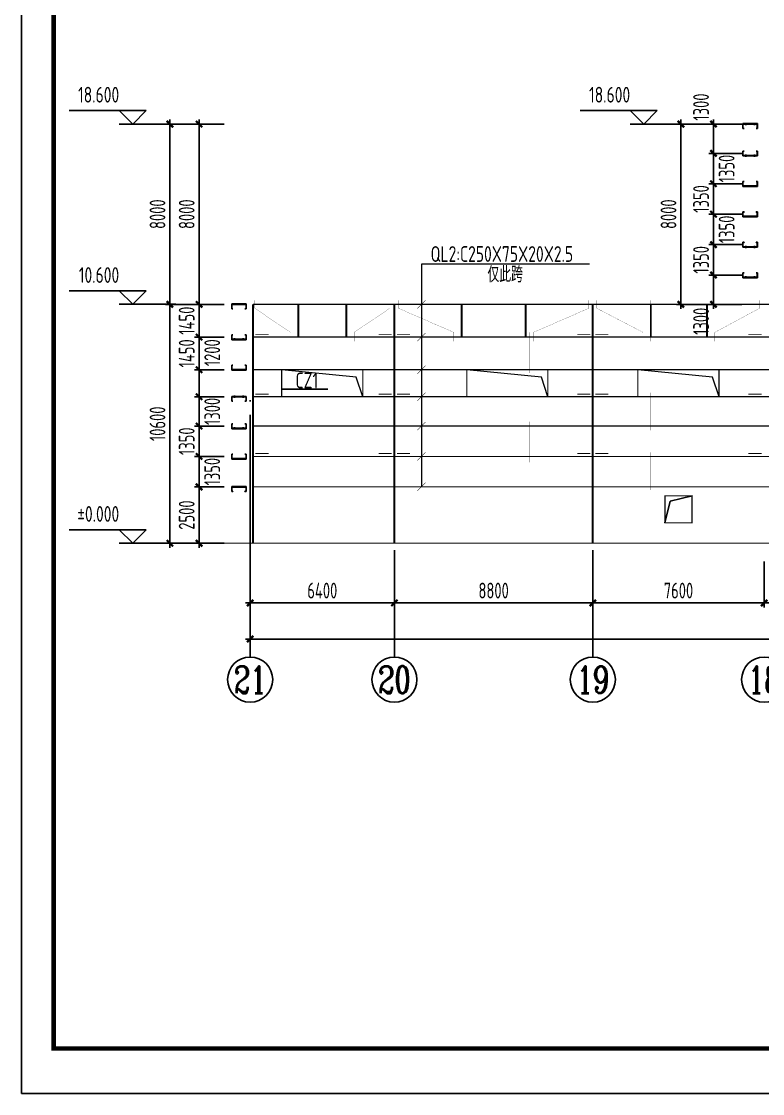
# Model space of a CAD drawing. Extents: x -3102990 to -851544, y -5293060 to -2540151.
# Drawn here: x -1678432 to -1661994, y -2672902 to -2649117 of the extents above; entities that cross this region are included whole.
import ezdxf
from ezdxf.enums import TextEntityAlignment as Align

# ---------------------------------------------------------------- set-up
doc = ezdxf.new("R2010")
doc.units = 0
doc.header["$LTSCALE"] = 1000
doc.header["$PDMODE"] = 1
doc.linetypes.add('DASH', pattern=[0.35, 0.25, -0.1])
doc.linetypes.add('DOTE', pattern=[2.42, 2, -0.2, 0.02, -0.2])
doc.layers.get('0').update_dxf_attribs({"linetype": 'CONTINUOUS'})
doc.layers.get('Defpoints').update_dxf_attribs({"linetype": 'CONTINUOUS'})
for name, color, linetype in [('AXIS', 253, 'DOTE'), ('COLU', 7, 'CONTINUOUS'), ('DIM', 3, 'CONTINUOUS'), ('NUM', 7, 'CONTINUOUS'), ('PUB_TITLE', 4, 'CONTINUOUS'), ('REIN', 1, 'CONTINUOUS'), ('TEXT', 7, 'CONTINUOUS'), ('THIN', 7, 'CONTINUOUS'), ('檩托', 151, 'CONTINUOUS')]:
    doc.layers.add(name, color=color, linetype=linetype)
doc.layers.add('yichutu', color=7, linetype='CONTINUOUS', true_color=0xffffff, plot=False)
doc.styles.add('TSSD_Axis', font='Complex.shx', dxfattribs={"width": 0.7, "bigfont": 'hztxt.shx'})
doc.styles.add('TSSD_Dimension', font='tssdeng.shx', dxfattribs={"width": 0.7, "bigfont": 'Hztxt.shx'})
doc.styles.add('TSSD_Label', font='tssdeng.shx', dxfattribs={"width": 0.75, "bigfont": 'hztxt.shx'})
doc.styles.add('TSSD_Rein', font='Tssdeng.shx', dxfattribs={"width": 0.75, "bigfont": 'hztxt.shx'})
doc.dimstyles.new('TSSD_200_100', dxfattribs={"dimtxt": 350, "dimasz": 100, "dimexe": 100, "dimexo": 250, "dimgap": 100, "dimtad": 1, "dimdec": 0, "dimlfac": 2, "dimzin": 0, "dimdsep": 46, "dimtxsty": 'TSSD_Dimension', "dimblk": 'ARCHTICK', "dimcen": 0, "dimdle": 100, "dimclrt": 7, "dimadec": 0, "dimazin": 0, "dimtfac": 1, "dimtdec": 0, "dimtix": 1, "dimtmove": 2, "dimatfit": 3, "dimfxl": 1, "dimtolj": 1, "dimtzin": 0, "dimarcsym": 0})

# ---------------------------------------------------------------- blocks, each defined once
blk = doc.blocks.new('ts_axno')
at = {"color": 0, "linetype": 'ByBlock', "lineweight": -2}
blk.add_circle((0, 0), 0.5, dxfattribs=at)
at = {"color": 0, "linetype": 'ByBlock', "lineweight": -2, "style": 'TSSD_Axis', "width": 0.7}
blk.add_attdef('A', text='', height=0.6, dxfattribs=at).set_placement((0, 0), align=Align.MIDDLE_CENTER)
blk = doc.blocks.new('_ArchTick')
at = {"color": 0, "const_width": 0.5}
blk.add_lwpolyline([(-0.71, -0.71), (0.71, 0.71)], dxfattribs=at)
blk = doc.blocks.new('*D2332')
at = {"layer": 'Defpoints', "color": 0, "ltscale": 1.5}
for p in [(-1673359, -2660846), (-1670159, -2660846), (-1670159, -2662018)]:
    blk.add_point(p, dxfattribs=at)
at = {"layer": 'DIM', "color": 0, "lineweight": -2, "ltscale": 1.5}
for p, q in [((-1673359, -2661096), (-1673359, -2662118)), ((-1670159, -2661096), (-1670159, -2662118)), ((-1673459, -2662018), (-1670059, -2662018))]:
    blk.add_line(p, q, dxfattribs=at)
at = {"layer": 'DIM', "color": 0, "lineweight": -2, "ltscale": 1.5, "xscale": 100, "yscale": 100, "zscale": 100, "rotation": 180}
blk.add_blockref('_ArchTick', (-1673359, -2662018), dxfattribs=at)
at = {"layer": 'DIM', "color": 0, "lineweight": -2, "ltscale": 1.5, "xscale": 100, "yscale": 100, "zscale": 100}
blk.add_blockref('_ArchTick', (-1670159, -2662018), dxfattribs=at)
at = {"layer": 'DIM', "color": 7, "ltscale": 1.5, "insert": (-1671759, -2661743), "char_height": 350, "attachment_point": 5, "style": 'TSSD_Dimension'}
blk.add_mtext('\\A1;6400', dxfattribs=at)
blk = doc.blocks.new('*D2333')
at = {"layer": 'Defpoints', "color": 0, "ltscale": 1.5}
for p in [(-1670159, -2660846), (-1665759, -2660846), (-1665759, -2662018)]:
    blk.add_point(p, dxfattribs=at)
at = {"layer": 'DIM', "color": 0, "lineweight": -2, "ltscale": 1.5}
for p, q in [((-1670159, -2661096), (-1670159, -2662118)), ((-1665759, -2661096), (-1665759, -2662118)), ((-1670259, -2662018), (-1665659, -2662018))]:
    blk.add_line(p, q, dxfattribs=at)
at = {"layer": 'DIM', "color": 0, "lineweight": -2, "ltscale": 1.5, "xscale": 100, "yscale": 100, "zscale": 100, "rotation": 180}
blk.add_blockref('_ArchTick', (-1670159, -2662018), dxfattribs=at)
at = {"layer": 'DIM', "color": 0, "lineweight": -2, "ltscale": 1.5, "xscale": 100, "yscale": 100, "zscale": 100}
blk.add_blockref('_ArchTick', (-1665759, -2662018), dxfattribs=at)
at = {"layer": 'DIM', "color": 7, "ltscale": 1.5, "insert": (-1667959, -2661743), "char_height": 350, "attachment_point": 5, "style": 'TSSD_Dimension'}
blk.add_mtext('\\A1;8800', dxfattribs=at)
blk = doc.blocks.new('*D2334')
at = {"layer": 'Defpoints', "color": 0, "ltscale": 1.5}
for p in [(-1665759, -2660846), (-1661959, -2660846), (-1661959, -2662018)]:
    blk.add_point(p, dxfattribs=at)
at = {"layer": 'DIM', "color": 0, "lineweight": -2, "ltscale": 1.5}
for p, q in [((-1665759, -2661096), (-1665759, -2662118)), ((-1661959, -2661096), (-1661959, -2662118)), ((-1665859, -2662018), (-1661859, -2662018))]:
    blk.add_line(p, q, dxfattribs=at)
at = {"layer": 'DIM', "color": 0, "lineweight": -2, "ltscale": 1.5, "xscale": 100, "yscale": 100, "zscale": 100, "rotation": 180}
blk.add_blockref('_ArchTick', (-1665759, -2662018), dxfattribs=at)
at = {"layer": 'DIM', "color": 0, "lineweight": -2, "ltscale": 1.5, "xscale": 100, "yscale": 100, "zscale": 100}
blk.add_blockref('_ArchTick', (-1661959, -2662018), dxfattribs=at)
at = {"layer": 'DIM', "color": 7, "ltscale": 1.5, "insert": (-1663859, -2661743), "char_height": 350, "attachment_point": 5, "style": 'TSSD_Dimension'}
blk.add_mtext('\\A1;7600', dxfattribs=at)
blk = doc.blocks.new('*D2335')
at = {"layer": 'Defpoints', "color": 0, "ltscale": 1.5}
for p in [(-1661959, -2660846), (-1658159, -2660846), (-1658159, -2662018)]:
    blk.add_point(p, dxfattribs=at)
at = {"layer": 'DIM', "color": 0, "lineweight": -2, "ltscale": 1.5}
for p, q in [((-1661959, -2661096), (-1661959, -2662118)), ((-1658159, -2661096), (-1658159, -2662118)), ((-1662059, -2662018), (-1658059, -2662018))]:
    blk.add_line(p, q, dxfattribs=at)
at = {"layer": 'DIM', "color": 0, "lineweight": -2, "ltscale": 1.5, "xscale": 100, "yscale": 100, "zscale": 100, "rotation": 180}
blk.add_blockref('_ArchTick', (-1661959, -2662018), dxfattribs=at)
at = {"layer": 'DIM', "color": 0, "lineweight": -2, "ltscale": 1.5, "xscale": 100, "yscale": 100, "zscale": 100}
blk.add_blockref('_ArchTick', (-1658159, -2662018), dxfattribs=at)
at = {"layer": 'DIM', "color": 7, "ltscale": 1.5, "insert": (-1660059, -2661743), "char_height": 350, "attachment_point": 5, "style": 'TSSD_Dimension'}
blk.add_mtext('\\A1;7600', dxfattribs=at)
blk = doc.blocks.new('*D2352')
at = {"layer": 'Defpoints', "color": 0, "ltscale": 1.5}
for p in [(-1673359, -2660846), (-1597359, -2660846), (-1673359, -2662818)]:
    blk.add_point(p, dxfattribs=at)
at = {"layer": 'DIM', "color": 0, "lineweight": -2, "ltscale": 1.5}
for p, q in [((-1673359, -2661096), (-1673359, -2662918)), ((-1597359, -2661096), (-1597359, -2662918)), ((-1597259, -2662818), (-1673459, -2662818))]:
    blk.add_line(p, q, dxfattribs=at)
at = {"layer": 'DIM', "color": 0, "lineweight": -2, "ltscale": 1.5, "xscale": 100, "yscale": 100, "zscale": 100, "rotation": 180}
blk.add_blockref('_ArchTick', (-1673359, -2662818), dxfattribs=at)
at = {"layer": 'DIM', "color": 0, "lineweight": -2, "ltscale": 1.5, "xscale": 100, "yscale": 100, "zscale": 100}
blk.add_blockref('_ArchTick', (-1597359, -2662818), dxfattribs=at)
at = {"layer": 'DIM', "color": 7, "ltscale": 1.5, "insert": (-1635359, -2662543), "char_height": 350, "attachment_point": 5, "style": 'TSSD_Dimension'}
blk.add_mtext('\\A1;152000', dxfattribs=at)
blk = doc.blocks.new('*D2354')
at = {"layer": 'Defpoints', "color": 0, "ltscale": 1.5}
for p in [(-1674492, -2659443), (-1673683, -2659443), (-1673683, -2660693)]:
    blk.add_point(p, dxfattribs=at)
at = {"layer": 'DIM', "color": 0, "lineweight": -2, "ltscale": 1.5}
for p, q in [((-1673933, -2659443), (-1674592, -2659443)), ((-1674492, -2660793), (-1674492, -2659343)), ((-1673933, -2660693), (-1674592, -2660693))]:
    blk.add_line(p, q, dxfattribs=at)
at = {"layer": 'DIM', "color": 0, "lineweight": -2, "ltscale": 1.5, "xscale": 100, "yscale": 100, "zscale": 100}
for p, rotation in [((-1674492, -2659443), 90), ((-1674492, -2660693), 270)]:
    blk.add_blockref('_ArchTick', p, dxfattribs=dict(at, rotation=rotation))
at = {"layer": 'DIM', "color": 7, "ltscale": 1.5, "insert": (-1674767, -2660068), "char_height": 350, "attachment_point": 5, "rotation": 90, "style": 'TSSD_Dimension'}
blk.add_mtext('\\A1;2500', dxfattribs=at)
blk = doc.blocks.new('*D2355')
at = {"layer": 'Defpoints', "color": 0, "ltscale": 1.5}
for p in [(-1674492, -2658768), (-1673683, -2658768), (-1673683, -2659443)]:
    blk.add_point(p, dxfattribs=at)
at = {"layer": 'DIM', "color": 0, "lineweight": -2, "ltscale": 1.5}
for p, q in [((-1674492, -2659543), (-1674492, -2658668)), ((-1673933, -2658768), (-1674592, -2658768)), ((-1673933, -2659443), (-1674592, -2659443))]:
    blk.add_line(p, q, dxfattribs=at)
at = {"layer": 'DIM', "color": 0, "lineweight": -2, "ltscale": 1.5, "xscale": 100, "yscale": 100, "zscale": 100}
for p, rotation in [((-1674492, -2658768), 90), ((-1674492, -2659443), 270)]:
    blk.add_blockref('_ArchTick', p, dxfattribs=dict(at, rotation=rotation))
at = {"layer": 'DIM', "color": 7, "ltscale": 1.5, "insert": (-1674200, -2659105), "char_height": 350, "attachment_point": 5, "rotation": 90, "style": 'TSSD_Dimension'}
blk.add_mtext('\\A1;1350', dxfattribs=at)
blk = doc.blocks.new('*D2356')
at = {"layer": 'Defpoints', "color": 0, "ltscale": 1.5}
for p in [(-1674492, -2658093), (-1673683, -2658093), (-1673683, -2658768)]:
    blk.add_point(p, dxfattribs=at)
at = {"layer": 'DIM', "color": 0, "lineweight": -2, "ltscale": 1.5}
for p, q in [((-1674492, -2658093), (-1674492, -2657993)), ((-1673933, -2658093), (-1674592, -2658093)), ((-1674492, -2658768), (-1674492, -2658093)), ((-1673933, -2658768), (-1674592, -2658768)), ((-1674492, -2658768), (-1674492, -2658868))]:
    blk.add_line(p, q, dxfattribs=at)
at = {"layer": 'DIM', "color": 0, "lineweight": -2, "ltscale": 1.5, "xscale": 100, "yscale": 100, "zscale": 100}
for p, rotation in [((-1674492, -2658093), 270), ((-1674492, -2658768), 90)]:
    blk.add_blockref('_ArchTick', p, dxfattribs=dict(at, rotation=rotation))
at = {"layer": 'DIM', "color": 7, "ltscale": 1.5, "insert": (-1674767, -2658430), "char_height": 350, "attachment_point": 5, "rotation": 90, "style": 'TSSD_Dimension'}
blk.add_mtext('\\A1;1350', dxfattribs=at)
blk = doc.blocks.new('*D2357')
at = {"layer": 'Defpoints', "color": 0, "ltscale": 1.5}
for p in [(-1674492, -2657443), (-1673683, -2657443), (-1673683, -2658093)]:
    blk.add_point(p, dxfattribs=at)
at = {"layer": 'DIM', "color": 0, "lineweight": -2, "ltscale": 1.5}
for p, q in [((-1673933, -2657443), (-1674592, -2657443)), ((-1674492, -2658193), (-1674492, -2657343)), ((-1673933, -2658093), (-1674592, -2658093))]:
    blk.add_line(p, q, dxfattribs=at)
at = {"layer": 'DIM', "color": 0, "lineweight": -2, "ltscale": 1.5, "xscale": 100, "yscale": 100, "zscale": 100}
for p, rotation in [((-1674492, -2657443), 90), ((-1674492, -2658093), 270)]:
    blk.add_blockref('_ArchTick', p, dxfattribs=dict(at, rotation=rotation))
at = {"layer": 'DIM', "color": 7, "ltscale": 1.5, "insert": (-1674200, -2657768), "char_height": 350, "attachment_point": 5, "rotation": 90, "style": 'TSSD_Dimension'}
blk.add_mtext('\\A1;1300', dxfattribs=at)
blk = doc.blocks.new('*D2358')
at = {"layer": 'Defpoints', "color": 0, "ltscale": 1.5}
for p in [(-1674492, -2656843), (-1673683, -2656843), (-1673683, -2657443)]:
    blk.add_point(p, dxfattribs=at)
at = {"layer": 'DIM', "color": 0, "lineweight": -2, "ltscale": 1.5}
for p, q in [((-1673933, -2656843), (-1674592, -2656843)), ((-1674492, -2657543), (-1674492, -2656743)), ((-1673933, -2657443), (-1674592, -2657443))]:
    blk.add_line(p, q, dxfattribs=at)
at = {"layer": 'DIM', "color": 0, "lineweight": -2, "ltscale": 1.5, "xscale": 100, "yscale": 100, "zscale": 100}
for p, rotation in [((-1674492, -2656843), 90), ((-1674492, -2657443), 270)]:
    blk.add_blockref('_ArchTick', p, dxfattribs=dict(at, rotation=rotation))
at = {"layer": 'DIM', "color": 7, "ltscale": 1.5, "insert": (-1674200, -2656466), "char_height": 350, "attachment_point": 5, "rotation": 90, "style": 'TSSD_Dimension'}
blk.add_mtext('\\A1;1200', dxfattribs=at)
blk = doc.blocks.new('*D2359')
at = {"layer": 'Defpoints', "color": 0, "ltscale": 1.5}
for p in [(-1674492, -2656118), (-1673683, -2656118), (-1673683, -2656843)]:
    blk.add_point(p, dxfattribs=at)
at = {"layer": 'DIM', "color": 0, "lineweight": -2, "ltscale": 1.5}
for p, q in [((-1673933, -2656118), (-1674592, -2656118)), ((-1674492, -2656118), (-1674492, -2656018)), ((-1674492, -2656843), (-1674492, -2656118)), ((-1673933, -2656843), (-1674592, -2656843)), ((-1674492, -2656843), (-1674492, -2656943))]:
    blk.add_line(p, q, dxfattribs=at)
at = {"layer": 'DIM', "color": 0, "lineweight": -2, "ltscale": 1.5, "xscale": 100, "yscale": 100, "zscale": 100}
for p, rotation in [((-1674492, -2656118), 270), ((-1674492, -2656843), 90)]:
    blk.add_blockref('_ArchTick', p, dxfattribs=dict(at, rotation=rotation))
at = {"layer": 'DIM', "color": 7, "ltscale": 1.5, "insert": (-1674767, -2656480), "char_height": 350, "attachment_point": 5, "rotation": 90, "style": 'TSSD_Dimension'}
blk.add_mtext('\\A1;1450', dxfattribs=at)
blk = doc.blocks.new('*D2360')
at = {"layer": 'Defpoints', "color": 0, "ltscale": 1.5}
for p in [(-1674492, -2655393), (-1673683, -2655393), (-1673683, -2656118)]:
    blk.add_point(p, dxfattribs=at)
at = {"layer": 'DIM', "color": 0, "lineweight": -2, "ltscale": 1.5}
for p, q in [((-1673933, -2655393), (-1674592, -2655393)), ((-1674492, -2655393), (-1674492, -2655293)), ((-1674492, -2656118), (-1674492, -2655393)), ((-1673933, -2656118), (-1674592, -2656118)), ((-1674492, -2656118), (-1674492, -2656218))]:
    blk.add_line(p, q, dxfattribs=at)
at = {"layer": 'DIM', "color": 0, "lineweight": -2, "ltscale": 1.5, "xscale": 100, "yscale": 100, "zscale": 100}
for p, rotation in [((-1674492, -2655393), 270), ((-1674492, -2656118), 90)]:
    blk.add_blockref('_ArchTick', p, dxfattribs=dict(at, rotation=rotation))
at = {"layer": 'DIM', "color": 7, "ltscale": 1.5, "insert": (-1674767, -2655755), "char_height": 350, "attachment_point": 5, "rotation": 90, "style": 'TSSD_Dimension'}
blk.add_mtext('\\A1;1450', dxfattribs=at)
blk = doc.blocks.new('*D2361')
at = {"layer": 'Defpoints', "color": 0, "ltscale": 1.5}
for p in [(-1675139, -2655393), (-1673683, -2655393), (-1673683, -2660693)]:
    blk.add_point(p, dxfattribs=at)
at = {"layer": 'DIM', "color": 0, "lineweight": -2, "ltscale": 1.5}
for p, q in [((-1673933, -2655393), (-1675239, -2655393)), ((-1675139, -2660793), (-1675139, -2655293)), ((-1673933, -2660693), (-1675239, -2660693))]:
    blk.add_line(p, q, dxfattribs=at)
at = {"layer": 'DIM', "color": 0, "lineweight": -2, "ltscale": 1.5, "xscale": 100, "yscale": 100, "zscale": 100}
for p, rotation in [((-1675139, -2655393), 90), ((-1675139, -2660693), 270)]:
    blk.add_blockref('_ArchTick', p, dxfattribs=dict(at, rotation=rotation))
at = {"layer": 'DIM', "color": 7, "ltscale": 1.5, "insert": (-1675414, -2658043), "char_height": 350, "attachment_point": 5, "rotation": 90, "style": 'TSSD_Dimension'}
blk.add_mtext('\\A1;10600', dxfattribs=at)
blk = doc.blocks.new('*D2369')
at = {"layer": 'Defpoints', "color": 0, "ltscale": 1.5}
for p in [(-1663083, -2654743), (-1662200, -2654743), (-1662200, -2655393)]:
    blk.add_point(p, dxfattribs=at)
at = {"layer": 'DIM', "color": 0, "lineweight": -2, "ltscale": 1.5}
for p, q in [((-1663083, -2655493), (-1663083, -2654643)), ((-1662450, -2654743), (-1663183, -2654743)), ((-1662450, -2655393), (-1663183, -2655393))]:
    blk.add_line(p, q, dxfattribs=at)
at = {"layer": 'DIM', "color": 0, "lineweight": -2, "ltscale": 1.5, "xscale": 100, "yscale": 100, "zscale": 100}
for p, rotation in [((-1663083, -2654743), 90), ((-1663083, -2655393), 270)]:
    blk.add_blockref('_ArchTick', p, dxfattribs=dict(at, rotation=rotation))
at = {"layer": 'DIM', "color": 7, "ltscale": 1.5, "insert": (-1663358, -2655769), "char_height": 350, "attachment_point": 5, "rotation": 90, "style": 'TSSD_Dimension'}
blk.add_mtext('\\A1;1300', dxfattribs=at)
blk = doc.blocks.new('*D2370')
at = {"layer": 'Defpoints', "color": 0, "ltscale": 1.5}
for p in [(-1663083, -2654068), (-1662200, -2654068), (-1662200, -2654743)]:
    blk.add_point(p, dxfattribs=at)
at = {"layer": 'DIM', "color": 0, "lineweight": -2, "ltscale": 1.5}
for p, q in [((-1663083, -2654068), (-1663083, -2653968)), ((-1662450, -2654068), (-1663183, -2654068)), ((-1663083, -2654743), (-1663083, -2654068)), ((-1662450, -2654743), (-1663183, -2654743)), ((-1663083, -2654743), (-1663083, -2654843))]:
    blk.add_line(p, q, dxfattribs=at)
at = {"layer": 'DIM', "color": 0, "lineweight": -2, "ltscale": 1.5, "xscale": 100, "yscale": 100, "zscale": 100}
for p, rotation in [((-1663083, -2654068), 270), ((-1663083, -2654743), 90)]:
    blk.add_blockref('_ArchTick', p, dxfattribs=dict(at, rotation=rotation))
at = {"layer": 'DIM', "color": 7, "ltscale": 1.5, "insert": (-1663358, -2654405), "char_height": 350, "attachment_point": 5, "rotation": 90, "style": 'TSSD_Dimension'}
blk.add_mtext('\\A1;1350', dxfattribs=at)
blk = doc.blocks.new('*D2371')
at = {"layer": 'Defpoints', "color": 0, "ltscale": 1.5}
for p in [(-1663083, -2653393), (-1662200, -2653393), (-1662200, -2654068)]:
    blk.add_point(p, dxfattribs=at)
at = {"layer": 'DIM', "color": 0, "lineweight": -2, "ltscale": 1.5}
for p, q in [((-1663083, -2654168), (-1663083, -2653293)), ((-1662450, -2653393), (-1663183, -2653393)), ((-1662450, -2654068), (-1663183, -2654068))]:
    blk.add_line(p, q, dxfattribs=at)
at = {"layer": 'DIM', "color": 0, "lineweight": -2, "ltscale": 1.5, "xscale": 100, "yscale": 100, "zscale": 100}
for p, rotation in [((-1663083, -2653393), 90), ((-1663083, -2654068), 270)]:
    blk.add_blockref('_ArchTick', p, dxfattribs=dict(at, rotation=rotation))
at = {"layer": 'DIM', "color": 7, "ltscale": 1.5, "insert": (-1662791, -2653730), "char_height": 350, "attachment_point": 5, "rotation": 90, "style": 'TSSD_Dimension'}
blk.add_mtext('\\A1;1350', dxfattribs=at)
blk = doc.blocks.new('*D2372')
at = {"layer": 'Defpoints', "color": 0, "ltscale": 1.5}
for p in [(-1663083, -2652718), (-1662200, -2652718), (-1662200, -2653393)]:
    blk.add_point(p, dxfattribs=at)
at = {"layer": 'DIM', "color": 0, "lineweight": -2, "ltscale": 1.5}
for p, q in [((-1662450, -2652718), (-1663183, -2652718)), ((-1663083, -2652718), (-1663083, -2652618)), ((-1663083, -2653393), (-1663083, -2652718)), ((-1662450, -2653393), (-1663183, -2653393)), ((-1663083, -2653393), (-1663083, -2653493))]:
    blk.add_line(p, q, dxfattribs=at)
at = {"layer": 'DIM', "color": 0, "lineweight": -2, "ltscale": 1.5, "xscale": 100, "yscale": 100, "zscale": 100}
for p, rotation in [((-1663083, -2652718), 270), ((-1663083, -2653393), 90)]:
    blk.add_blockref('_ArchTick', p, dxfattribs=dict(at, rotation=rotation))
at = {"layer": 'DIM', "color": 7, "ltscale": 1.5, "insert": (-1663358, -2653055), "char_height": 350, "attachment_point": 5, "rotation": 90, "style": 'TSSD_Dimension'}
blk.add_mtext('\\A1;1350', dxfattribs=at)
blk = doc.blocks.new('*D2373')
at = {"layer": 'Defpoints', "color": 0, "ltscale": 1.5}
for p in [(-1663083, -2652043), (-1662200, -2652043), (-1662200, -2652718)]:
    blk.add_point(p, dxfattribs=at)
at = {"layer": 'DIM', "color": 0, "lineweight": -2, "ltscale": 1.5}
for p, q in [((-1662450, -2652043), (-1663183, -2652043)), ((-1663083, -2652818), (-1663083, -2651943)), ((-1662450, -2652718), (-1663183, -2652718))]:
    blk.add_line(p, q, dxfattribs=at)
at = {"layer": 'DIM', "color": 0, "lineweight": -2, "ltscale": 1.5, "xscale": 100, "yscale": 100, "zscale": 100}
for p, rotation in [((-1663083, -2652043), 90), ((-1663083, -2652718), 270)]:
    blk.add_blockref('_ArchTick', p, dxfattribs=dict(at, rotation=rotation))
at = {"layer": 'DIM', "color": 7, "ltscale": 1.5, "insert": (-1662791, -2652380), "char_height": 350, "attachment_point": 5, "rotation": 90, "style": 'TSSD_Dimension'}
blk.add_mtext('\\A1;1350', dxfattribs=at)
blk = doc.blocks.new('*D2374')
at = {"layer": 'Defpoints', "color": 0, "ltscale": 1.5}
for p in [(-1663083, -2651393), (-1662200, -2651393), (-1662200, -2652043)]:
    blk.add_point(p, dxfattribs=at)
at = {"layer": 'DIM', "color": 0, "lineweight": -2, "ltscale": 1.5}
for p, q in [((-1662450, -2651393), (-1663183, -2651393)), ((-1663083, -2652143), (-1663083, -2651293)), ((-1662450, -2652043), (-1663183, -2652043))]:
    blk.add_line(p, q, dxfattribs=at)
at = {"layer": 'DIM', "color": 0, "lineweight": -2, "ltscale": 1.5, "xscale": 100, "yscale": 100, "zscale": 100}
for p, rotation in [((-1663083, -2651393), 90), ((-1663083, -2652043), 270)]:
    blk.add_blockref('_ArchTick', p, dxfattribs=dict(at, rotation=rotation))
at = {"layer": 'DIM', "color": 7, "ltscale": 1.5, "insert": (-1663358, -2651016), "char_height": 350, "attachment_point": 5, "rotation": 90, "style": 'TSSD_Dimension'}
blk.add_mtext('\\A1;1300', dxfattribs=at)
blk = doc.blocks.new('*D2375')
at = {"layer": 'Defpoints', "color": 0, "ltscale": 1.5}
for p in [(-1662200, -2651393), (-1663805, -2655393), (-1662200, -2655393)]:
    blk.add_point(p, dxfattribs=at)
at = {"layer": 'DIM', "color": 0, "lineweight": -2, "ltscale": 1.5}
for p, q in [((-1662450, -2651393), (-1663905, -2651393)), ((-1663805, -2651293), (-1663805, -2655493)), ((-1662450, -2655393), (-1663905, -2655393))]:
    blk.add_line(p, q, dxfattribs=at)
at = {"layer": 'DIM', "color": 0, "lineweight": -2, "ltscale": 1.5, "xscale": 100, "yscale": 100, "zscale": 100}
for p, rotation in [((-1663805, -2651393), 90), ((-1663805, -2655393), 270)]:
    blk.add_blockref('_ArchTick', p, dxfattribs=dict(at, rotation=rotation))
at = {"layer": 'DIM', "color": 7, "ltscale": 1.5, "insert": (-1664080, -2653393), "char_height": 350, "attachment_point": 5, "rotation": 90, "style": 'TSSD_Dimension'}
blk.add_mtext('\\A1;8000', dxfattribs=at)
blk = doc.blocks.new('*D2376')
at = {"layer": 'Defpoints', "color": 0, "ltscale": 1.5}
for p in [(-1674492, -2651393), (-1673683, -2651393), (-1673683, -2655393)]:
    blk.add_point(p, dxfattribs=at)
at = {"layer": 'DIM', "color": 0, "lineweight": -2, "ltscale": 1.5}
for p, q in [((-1673933, -2651393), (-1674592, -2651393)), ((-1674492, -2655493), (-1674492, -2651293)), ((-1673933, -2655393), (-1674592, -2655393))]:
    blk.add_line(p, q, dxfattribs=at)
at = {"layer": 'DIM', "color": 0, "lineweight": -2, "ltscale": 1.5, "xscale": 100, "yscale": 100, "zscale": 100}
for p, rotation in [((-1674492, -2651393), 90), ((-1674492, -2655393), 270)]:
    blk.add_blockref('_ArchTick', p, dxfattribs=dict(at, rotation=rotation))
at = {"layer": 'DIM', "color": 7, "ltscale": 1.5, "insert": (-1674767, -2653393), "char_height": 350, "attachment_point": 5, "rotation": 90, "style": 'TSSD_Dimension'}
blk.add_mtext('\\A1;8000', dxfattribs=at)
blk = doc.blocks.new('*D2377')
at = {"layer": 'Defpoints', "color": 0, "ltscale": 1.5}
for p in [(-1673683, -2651393), (-1675139, -2655393), (-1673683, -2655393)]:
    blk.add_point(p, dxfattribs=at)
at = {"layer": 'DIM', "color": 0, "lineweight": -2, "ltscale": 1.5}
for p, q in [((-1673933, -2651393), (-1675239, -2651393)), ((-1675139, -2651293), (-1675139, -2655493)), ((-1673933, -2655393), (-1675239, -2655393))]:
    blk.add_line(p, q, dxfattribs=at)
at = {"layer": 'DIM', "color": 0, "lineweight": -2, "ltscale": 1.5, "xscale": 100, "yscale": 100, "zscale": 100}
for p, rotation in [((-1675139, -2651393), 90), ((-1675139, -2655393), 270)]:
    blk.add_blockref('_ArchTick', p, dxfattribs=dict(at, rotation=rotation))
at = {"layer": 'DIM', "color": 7, "ltscale": 1.5, "insert": (-1675414, -2653393), "char_height": 350, "attachment_point": 5, "rotation": 90, "style": 'TSSD_Dimension'}
blk.add_mtext('\\A1;8000', dxfattribs=at)
blk = doc.blocks.new('A$C3B052B7C')
at = {"layer": '檩托'}
for p, q in [((-358, 25), (-315, 25)), ((-358, 16), (-358, 25)), ((-358, 16), (-358, -98)), ((2, 16), (-358, 16)), ((2, 16), (-358, 16)), ((-354, 12), (-2, 12)), ((-354, -93), (-354, 12)), ((-315, 25), (2, 25)), ((-286, 45), (-286, -9)), ((-286, 25, 571), (-286, 12, 571)), ((-71, 45), (-71, -9)), ((-71, 25), (-71, 12)), ((-2, 12), (-2, -93)), ((2, -98), (2, 25)), ((-358, -98), (-326, -98)), ((-326, -93), (-354, -93)), ((-326, -98), (-326, -93)), ((-31, -93), (-31, -98)), ((-2, -93), (-31, -93)), ((-31, -98), (2, -98))]:
    blk.add_line(p, q, dxfattribs=at)
blk = doc.blocks.new('A$C16496DF1')
at = {"layer": 'PUB_TITLE'}
blk.add_lwpolyline([(0, 0), (0, 42000), (104100, 42000), (104100, 0)], close=True, dxfattribs=at)
at = {"layer": 'PUB_TITLE', "const_width": 100}
blk.add_lwpolyline([(103100, 1000), (103100, 41000), (713, 41000), (713, 1000), (103100, 1000)], dxfattribs=at)
blk = doc.blocks.new('yct-1041-420-104100-42000-100-2006.0')
at = {"layer": 'yichutu', "color": 7, "true_color": 0xffffff}
blk.add_lwpolyline([(0, 0), (0, 42000), (104100, 42000), (104100, 0)], close=True, dxfattribs=at)

msp = doc.modelspace()

# ---------------------------------------------------------------- linework, layer by layer
at = {"color": 0, "linetype": 'ByBlock'}
msp.add_line((-1672658.84, -2657276.25), (-1671636.11, -2657276.25), dxfattribs=at)
at = {"ltscale": 1.5}
for p, q in [((-1664045.69, -2659759.11), (-1663558.84, -2659642.54)), ((-1664158.84, -2660242.54), (-1664045.69, -2659759.11))]:
    msp.add_line(p, q, dxfattribs=at)
at = {"layer": 'AXIS', "ltscale": 1.5}
msp.add_line((-1673358.84, -2660846.07), (-1673358.84, -2657520.72), dxfattribs=at)
at = {"layer": 'COLU', "linetype": 'ByBlock', "const_width": 45}
for points in [[(-1673298.84, -2655392.54), (-1673298.84, -2660692.54)], [(-1670158.84, -2655392.54), (-1670158.84, -2660692.54)], [(-1665758.84, -2655392.54), (-1665758.84, -2660692.54)]]:
    msp.add_lwpolyline(points, dxfattribs=at)
at = {"layer": 'NUM', "ltscale": 1.5}
for p, q in [((-1673358.84, -2660846.07), (-1673358.84, -2663218.37)), ((-1670158.84, -2660846.07), (-1670158.84, -2663218.37)), ((-1665758.84, -2660846.07), (-1665758.84, -2663218.37))]:
    msp.add_line(p, q, dxfattribs=at)
at = {"layer": 'REIN', "color": 0, "lineweight": 5}
for p, q in [((-1671004.85, -2657011.66), (-1672658.84, -2656842.54)), ((-1666900.49, -2657011.66), (-1668554.48, -2656842.54)), ((-1663104.85, -2657011.66), (-1664758.84, -2656842.54)), ((-1670858.84, -2657442.54), (-1671004.85, -2657011.66)), ((-1666754.48, -2657442.54), (-1666900.49, -2657011.66)), ((-1662958.84, -2657442.54), (-1663104.85, -2657011.66))]:
    msp.add_line(p, q, dxfattribs=at)
at = {"layer": 'REIN', "color": 0, "lineweight": 5, "const_width": 25}
for points in [[(-1673298.84, -2655392.54), (-1597418.84, -2655392.54)], [(-1673298.84, -2656117.54), (-1597418.84, -2656117.54)], [(-1673298.84, -2656842.54), (-1600908.84, -2656842.54)], [(-1673298.84, -2657442.54), (-1600908.84, -2657442.54)], [(-1673298.84, -2658092.54), (-1600908.84, -2658092.54)], [(-1673298.84, -2658767.54), (-1600908.84, -2658767.54)], [(-1673298.84, -2659442.54), (-1600908.84, -2659442.54)], [(-1596882.43, -2660692.54), (-1674047.44, -2660692.54)]]:
    msp.add_lwpolyline(points, dxfattribs=at)
at = {"layer": 'REIN', "color": 3, "linetype": 'ByBlock'}
for points, const_width in [([(-1673254.4, -2655300.85), (-1673254.4, -2655481.07), (-1672466.33, -2656014.33), (-1672466.33, -2656214.02)], 4), ([(-1672291.36, -2655392.54), (-1672291.36, -2656117.54)], 40), ([(-1672291.36, -2656214.02), (-1672291.36, -2655300.85)], 4), ([(-1671226.33, -2655392.54), (-1671226.33, -2656117.54)], 40), ([(-1671226.33, -2656214.02), (-1671226.33, -2655300.85)], 4), ([(-1670263.28, -2655300.85), (-1670263.28, -2655481.07), (-1671051.36, -2656014.33), (-1671051.36, -2656214.02)], 4), ([(-1670068.72, -2655300.85), (-1670068.72, -2655481.07), (-1668843.15, -2656014.33), (-1668843.15, -2656214.02)], 4), ([(-1668668.18, -2655392.54), (-1668668.18, -2656117.54)], 40), ([(-1668668.18, -2656214.02), (-1668668.18, -2655300.85)], 4), ([(-1667249.51, -2655392.54), (-1667249.51, -2656117.54)], 40), ([(-1667249.51, -2656214.02), (-1667249.51, -2655300.85)], 4), ([(-1665848.96, -2655300.85), (-1665848.96, -2655481.07), (-1667074.54, -2656014.33), (-1667074.54, -2656214.02)], 4), ([(-1665670.74, -2655300.85), (-1665670.74, -2655481.07), (-1664645.16, -2656014.33), (-1664645.16, -2656214.02)], 4), ([(-1664470.19, -2655392.54), (-1664470.19, -2656117.54)], 40), ([(-1664470.19, -2656214.02), (-1664470.19, -2655300.85)], 4), ([(-1663226.33, -2655392.54), (-1663226.33, -2656117.54)], 40), ([(-1663226.33, -2656214.02), (-1663226.33, -2655300.85)], 4), ([(-1662063.28, -2655300.85), (-1662063.28, -2655481.07), (-1663051.36, -2656014.33), (-1663051.36, -2656214.02)], 4), ([(-1672378.84, -2656016.41), (-1672378.84, -2656914.85)], 4), ([(-1671138.84, -2656016.41), (-1671138.84, -2656914.85)], 4), ([(-1668755.66, -2656016.41), (-1668755.66, -2656914.85)], 4), ([(-1667162.03, -2656016.41), (-1667162.03, -2656914.85)], 4), ([(-1664557.67, -2656016.41), (-1664557.67, -2656914.85)], 4), ([(-1663138.84, -2656016.41), (-1663138.84, -2656914.85)], 4), ([(-1672291.36, -2658190.55), (-1672291.36, -2657350.85)], 4), ([(-1671226.33, -2658190.55), (-1671226.33, -2657350.85)], 4), ([(-1668668.18, -2658190.55), (-1668668.18, -2657350.85)], 4), ([(-1667249.51, -2658190.55), (-1667249.51, -2657350.85)], 4), ([(-1664470.19, -2658190.55), (-1664470.19, -2657350.85)], 4), ([(-1663226.33, -2658190.55), (-1663226.33, -2657350.85)], 4), ([(-1672378.84, -2657992.94), (-1672378.84, -2658894.77)], 4), ([(-1671138.84, -2657992.94), (-1671138.84, -2658894.77)], 4), ([(-1668755.66, -2657992.94), (-1668755.66, -2658894.77)], 4), ([(-1667162.03, -2657992.94), (-1667162.03, -2658894.77)], 4), ([(-1664557.67, -2657992.94), (-1664557.67, -2658894.77)], 4), ([(-1663138.84, -2657992.94), (-1663138.84, -2658894.77)], 4), ([(-1672291.36, -2659515.55), (-1672291.36, -2658675.85)], 4), ([(-1671226.33, -2659515.55), (-1671226.33, -2658675.85)], 4), ([(-1668668.18, -2659515.55), (-1668668.18, -2658675.85)], 4), ([(-1667249.51, -2659515.55), (-1667249.51, -2658675.85)], 4), ([(-1664470.19, -2659515.55), (-1664470.19, -2658675.85)], 4), ([(-1663226.33, -2659515.55), (-1663226.33, -2658675.85)], 4)]:
    msp.add_lwpolyline(points, dxfattribs=dict(at, const_width=const_width))
at = {"layer": 'REIN', "color": 2, "linetype": 'DASH', "ltscale": 0.4, "const_width": 20}
for points in [[(-1672951.77, -2656059.47), (-1673240.93, -2656059.47)], [(-1670505.92, -2656059.47), (-1670216.76, -2656059.47)], [(-1669811.77, -2656059.47), (-1670100.93, -2656059.47)], [(-1666105.92, -2656059.47), (-1665816.76, -2656059.47)], [(-1665411.77, -2656059.47), (-1665700.93, -2656059.47)], [(-1662305.92, -2656059.47), (-1662016.76, -2656059.47)], [(-1672951.77, -2657385.53), (-1673240.93, -2657385.53)], [(-1670505.92, -2657385.53), (-1670216.76, -2657385.53)], [(-1669811.77, -2657385.53), (-1670100.93, -2657385.53)], [(-1666105.92, -2657385.53), (-1665816.76, -2657385.53)], [(-1665411.77, -2657385.53), (-1665700.93, -2657385.53)], [(-1662305.92, -2657385.53), (-1662016.76, -2657385.53)], [(-1672951.77, -2658704.69), (-1673240.93, -2658704.69)], [(-1670505.92, -2658704.69), (-1670216.76, -2658704.69)], [(-1669811.77, -2658704.69), (-1670100.93, -2658704.69)], [(-1666105.92, -2658704.69), (-1665816.76, -2658704.69)], [(-1665411.77, -2658704.69), (-1665700.93, -2658704.69)], [(-1662305.92, -2658704.69), (-1662016.76, -2658704.69)]]:
    msp.add_lwpolyline(points, dxfattribs=at)
at = {"layer": 'REIN', "color": 0, "lineweight": 5, "const_width": 25}
for points in [[(-1670858.84, -2656842.54), (-1672658.84, -2656842.54), (-1672658.84, -2657442.54), (-1670858.84, -2657442.54)], [(-1666754.48, -2656842.54), (-1668554.48, -2656842.54), (-1668554.48, -2657442.54), (-1666754.48, -2657442.54)], [(-1662958.84, -2656842.54), (-1664758.84, -2656842.54), (-1664758.84, -2657442.54), (-1662958.84, -2657442.54)], [(-1664158.84, -2659642.54), (-1663558.84, -2659642.54), (-1663558.84, -2660242.54), (-1664158.84, -2660242.54)]]:
    msp.add_lwpolyline(points, close=True, dxfattribs=at)
at = {"layer": 'TEXT', "lineweight": 9}
for p, q in [((-1669560.78, -2654499.96), (-1669560.78, -2659442.54)), ((-1665835.82, -2654499.96), (-1669560.78, -2654499.96))]:
    msp.add_line(p, q, dxfattribs=at)
at = {"layer": 'TEXT', "lineweight": 9, "const_width": 10}
for points in [[(-1669470.56, -2655302.32), (-1669650.99, -2655482.75)], [(-1669470.56, -2656027.32), (-1669650.99, -2656207.75)], [(-1669470.56, -2656752.32), (-1669650.99, -2656932.75)], [(-1669470.56, -2657352.32), (-1669650.99, -2657532.75)], [(-1669470.56, -2658002.32), (-1669650.99, -2658182.75)], [(-1669470.56, -2658677.32), (-1669650.99, -2658857.75)], [(-1669470.56, -2659352.32), (-1669650.99, -2659532.75)]]:
    msp.add_lwpolyline(points, dxfattribs=at)
at = {"layer": 'THIN'}
for p, q in [((-1676263.49, -2651092.54), (-1677374.07, -2651092.54)), ((-1675963.49, -2651392.54), (-1676263.49, -2651092.54)), ((-1675663.49, -2651092.54), (-1676263.49, -2651092.54)), ((-1675963.49, -2651392.54), (-1675663.49, -2651092.54)), ((-1664929.76, -2651092.54), (-1666040.34, -2651092.54)), ((-1664629.76, -2651392.54), (-1664929.76, -2651092.54)), ((-1664329.76, -2651092.54), (-1664929.76, -2651092.54)), ((-1664629.76, -2651392.54), (-1664329.76, -2651092.54)), ((-1675010.88, -2651392.54), (-1676263.49, -2651392.54)), ((-1675963.49, -2651392.54), (-1675963.49, -2651392.54)), ((-1663677.15, -2651392.54), (-1664929.76, -2651392.54)), ((-1664629.76, -2651392.54), (-1664629.76, -2651392.54)), ((-1676263.49, -2655092.54), (-1677374.07, -2655092.54)), ((-1675963.49, -2655392.54), (-1676263.49, -2655092.54)), ((-1675663.49, -2655092.54), (-1676263.49, -2655092.54)), ((-1675963.49, -2655392.54), (-1675663.49, -2655092.54)), ((-1675010.88, -2655392.54), (-1676263.49, -2655392.54)), ((-1675963.49, -2655392.54), (-1675963.49, -2655392.54)), ((-1676263.49, -2660392.54), (-1677374.07, -2660392.54)), ((-1675963.49, -2660692.54), (-1676263.49, -2660392.54)), ((-1675663.49, -2660392.54), (-1676263.49, -2660392.54)), ((-1675963.49, -2660692.54), (-1675663.49, -2660392.54)), ((-1675010.88, -2660692.54), (-1676263.49, -2660692.54)), ((-1675963.49, -2660692.54), (-1675963.49, -2660692.54))]:
    msp.add_line(p, q, dxfattribs=at)

# ---------------------------------------------------------------- block references
at = {"ltscale": 1.5}
msp.add_blockref('A$C16496DF1', (-1678431.92, -2672902.4), dxfattribs=at)
at = {"layer": 'NUM'}
ref = msp.add_blockref('ts_axno', (-1673358.84, -2663718.37), dxfattribs=dict(at, xscale=-1000, yscale=1000, zscale=1000))
ref.add_attrib('21', '21', dxfattribs={"height": 600, "style": 'TSSD_Axis', "width": 0.7}).set_placement((-1673358.84, -2663718.37), align=Align.MIDDLE_CENTER)
ref = msp.add_blockref('ts_axno', (-1670158.84, -2663718.37), dxfattribs=dict(at, xscale=-1000, yscale=1000, zscale=1000))
ref.add_attrib('20', '20', dxfattribs={"height": 600, "style": 'TSSD_Axis', "width": 0.7}).set_placement((-1670158.84, -2663718.37), align=Align.MIDDLE_CENTER)
ref = msp.add_blockref('ts_axno', (-1665758.84, -2663718.37), dxfattribs=dict(at, xscale=-1000, yscale=1000, zscale=1000))
ref.add_attrib('19', '19', dxfattribs={"height": 600, "style": 'TSSD_Axis', "width": 0.7}).set_placement((-1665758.84, -2663718.37), align=Align.MIDDLE_CENTER)
ref = msp.add_blockref('ts_axno', (-1661958.84, -2663718.37), dxfattribs=dict(at, xscale=-1000, yscale=1000, zscale=1000))
ref.add_attrib('18', '18', dxfattribs={"height": 600, "style": 'TSSD_Axis', "width": 0.7}).set_placement((-1661958.84, -2663718.37), align=Align.MIDDLE_CENTER)
at = {"layer": 'REIN', "lineweight": 5, "ltscale": 1.5, "xscale": 0.8999999999068677, "zscale": 0.8999999999999999}
for p, yscale in [((-1662110.22, -2651406.66), 0.900000000372529), ((-1673446.88, -2655406.66), 0.900000000372529), ((-1673446.88, -2657456.66), 0.900000000372529), ((-1673446.88, -2659456.66), 0.9000000000232831)]:
    msp.add_blockref('A$C3B052B7C', p, dxfattribs=dict(at, yscale=yscale))
at = {"layer": 'REIN', "lineweight": 5, "ltscale": 1.5, "xscale": -0.8999999999068677, "yscale": 0.900000000372529, "zscale": 0.8999999999999999, "rotation": 180}
for p in [(-1662110.22, -2652079.36), (-1662110.22, -2652754.36), (-1662110.22, -2653429.36), (-1662110.22, -2654104.36), (-1662110.22, -2654779.36), (-1673446.88, -2656154.36), (-1673446.88, -2656828.42), (-1673446.88, -2658129.36), (-1673446.88, -2658804.36)]:
    msp.add_blockref('A$C3B052B7C', p, dxfattribs=at)
at = {"layer": 'yichutu'}
msp.add_blockref('yct-1041-420-104100-42000-100-2006.0', (-1678431.92, -2672902.4), dxfattribs=at)

# ---------------------------------------------------------------- texts
at = {"layer": 'TEXT', "lineweight": 9, "style": 'TSSD_Rein', "width": 0.75}
for s, p in [('QL2:C250X75X20X2.5', (-1669356.42, -2654451.45, 58.52)), ('仅此跨', (-1668096.36, -2654903.3, 58.52))]:
    msp.add_text(s, height=350, dxfattribs=at).set_placement(p)
at = {"layer": 'TEXT', "style": 'TSSD_Rein', "width": 0.75}
msp.add_text('CZ1', height=350, dxfattribs=at).set_placement((-1672352.87, -2657256.03))
at = {"layer": 'THIN', "style": 'TSSD_Label', "width": 0.75}
for s, p in [('18.600', (-1676263.49, -2651022.54)), ('18.600', (-1664929.76, -2651022.54)), ('10.600', (-1676263.49, -2655022.54)), ('%%p0.000', (-1676263.49, -2660322.54))]:
    msp.add_text(s, height=350, dxfattribs=at).set_placement(p, align=Align.BOTTOM_RIGHT)

# ---------------------------------------------------------------- dimensions: what is measured, and where the dimension line sits
at = {"layer": 'DIM', "ltscale": 1.5}
for base, p1, p2, picture, middle in [((-1663082.67, -2651392.54), (-1662199.97, -2652042.54), (-1662199.97, -2651392.54), '*D2374', (-1663357.67, -2651016.06)), ((-1663082.67, -2652042.54), (-1662199.97, -2652717.54), (-1662199.97, -2652042.54), '*D2373', (-1662791, -2652380.04)), ((-1663082.67, -2653392.54), (-1662199.97, -2654067.54), (-1662199.97, -2653392.54), '*D2371', (-1662791, -2653730.04)), ((-1663082.67, -2654742.54), (-1662199.97, -2655392.54), (-1662199.97, -2654742.54), '*D2369', (-1663357.67, -2655769.01)), ((-1674491.68, -2656842.54), (-1673682.6, -2657442.54), (-1673682.6, -2656842.54), '*D2358', (-1674200.01, -2656466.06)), ((-1674491.68, -2657442.54), (-1673682.6, -2658092.54), (-1673682.6, -2657442.54), '*D2357', (-1674200.01, -2657767.54)), ((-1674491.68, -2658767.54), (-1673682.6, -2659442.54), (-1673682.6, -2658767.54), '*D2355', (-1674200.01, -2659105.04))]:
    dim = msp.add_linear_dim(base=base, p1=p1, p2=p2, angle=90, dimstyle='TSSD_200_100', dxfattribs=at)
    dim.commit()
    dim.dimension.update_dxf_attribs({"geometry": picture, "text_midpoint": middle, "dimtype": 160})
for base, p1, p2, picture, middle in [((-1675138.69, -2655392.54), (-1673682.6, -2651392.54), (-1673682.6, -2655392.54), '*D2377', (-1675413.69, -2653392.54)), ((-1674491.68, -2651392.54), (-1673682.6, -2655392.54), (-1673682.6, -2651392.54), '*D2376', (-1674766.68, -2653392.54)), ((-1663804.95, -2655392.54), (-1662199.97, -2651392.54), (-1662199.97, -2655392.54), '*D2375', (-1664079.95, -2653392.54)), ((-1663082.67, -2652717.54), (-1662199.97, -2653392.54), (-1662199.97, -2652717.54), '*D2372', (-1663357.67, -2653055.04)), ((-1663082.67, -2654067.54), (-1662199.97, -2654742.54), (-1662199.97, -2654067.54), '*D2370', (-1663357.67, -2654405.04)), ((-1675138.69, -2655392.54), (-1673682.6, -2660692.54), (-1673682.6, -2655392.54), '*D2361', (-1675413.69, -2658042.54)), ((-1674491.68, -2655392.54), (-1673682.6, -2656117.54), (-1673682.6, -2655392.54), '*D2360', (-1674766.68, -2655755.04)), ((-1674491.68, -2656117.54), (-1673682.6, -2656842.54), (-1673682.6, -2656117.54), '*D2359', (-1674766.68, -2656480.04)), ((-1674491.68, -2658092.54), (-1673682.6, -2658767.54), (-1673682.6, -2658092.54), '*D2356', (-1674766.68, -2658430.04)), ((-1674491.68, -2659442.54), (-1673682.6, -2660692.54), (-1673682.6, -2659442.54), '*D2354', (-1674766.68, -2660067.54))]:
    dim = msp.add_linear_dim(base=base, p1=p1, p2=p2, angle=90, dimstyle='TSSD_200_100', dxfattribs=at)
    dim.commit()
    dim.dimension.update_dxf_attribs({"geometry": picture, "text_midpoint": middle})
for base, p1, p2, picture, middle in [((-1670158.84, -2662018.37), (-1673358.84, -2660846.07), (-1670158.84, -2660846.07), '*D2332', (-1671758.84, -2661743.37)), ((-1673358.84, -2662818.37), (-1597358.84, -2660846.07), (-1673358.84, -2660846.07), '*D2352', (-1635358.84, -2662543.37)), ((-1665758.84, -2662018.37), (-1670158.84, -2660846.07), (-1665758.84, -2660846.07), '*D2333', (-1667958.84, -2661743.37)), ((-1661958.84, -2662018.37), (-1665758.84, -2660846.07), (-1661958.84, -2660846.07), '*D2334', (-1663858.84, -2661743.37)), ((-1658158.84, -2662018.37), (-1661958.84, -2660846.07), (-1658158.84, -2660846.07), '*D2335', (-1660058.84, -2661743.37))]:
    dim = msp.add_linear_dim(base=base, p1=p1, p2=p2, dimstyle='TSSD_200_100', dxfattribs=at)
    dim.commit()
    dim.dimension.update_dxf_attribs({"geometry": picture, "text_midpoint": middle})

doc.saveas('drawing.dxf')
